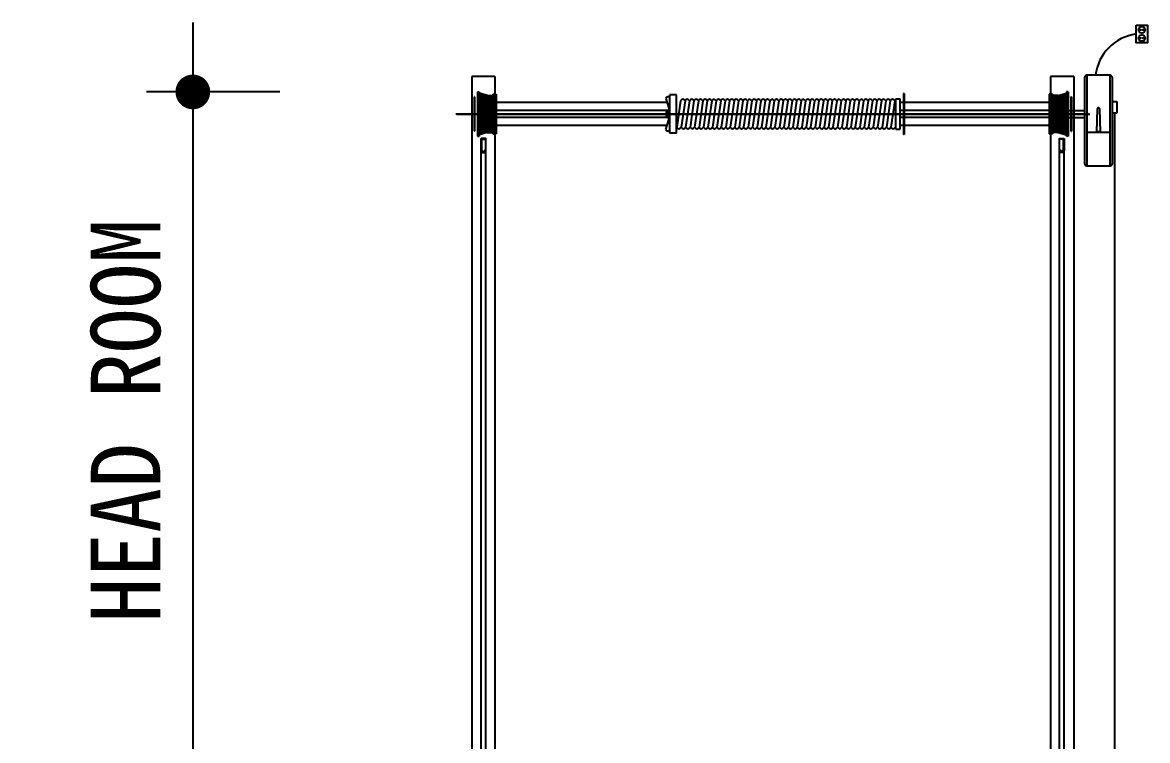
# Model space of a CAD drawing. Header units: millimetres. Extents: x 34479 to 326239, y 111570 to 168880.
# Drawn here: x 174327 to 176757, y 165154 to 166705 of the extents above; entities that cross this region are included whole.
import ezdxf

# ---------------------------------------------------------------- set-up
doc = ezdxf.new("R2010")
doc.units = ezdxf.units.MM
doc.header["$LTSCALE"] = 100
doc.header["$MEASUREMENT"] = 0
doc.header["$PDSIZE"] = -10
doc.layers.get('0').update_dxf_attribs({"linetype": 'CONTINUOUS'})
doc.layers.get('Defpoints').update_dxf_attribs({"color": 153, "linetype": 'CONTINUOUS'})
for name, color, linetype in [('A-DIMS', 7, 'CONTINUOUS'), ('OHD Frame', 2, 'CONTINUOUS'), ('OHD Track', 4, 'CONTINUOUS')]:
    doc.layers.add(name, color=color, linetype=linetype)
doc.styles.add('HY울릉도L', font='')
doc.styles.add('돋움체', font='')
doc.styles.get('HY울릉도L').set_extended_font_data('HYwulM')
doc.styles.get('돋움체').set_extended_font_data('DotumChe')
doc.dimstyles.new('CDIM', dxfattribs={"dimtxt": 3, "dimasz": 1.5, "dimexe": 2, "dimexo": 1, "dimgap": 1, "dimtad": 1, "dimdec": 0, "dimrnd": 0.5, "dimzin": 0, "dimdsep": 32, "dimlunit": 6, "dimtxsty": 'HY울릉도L', "dimblk1": '_CIDOT', "dimblk2": '_CIDOT', "dimsah": 1, "dimcen": 5.5, "dimclrd": 2, "dimclre": 2, "dimclrt": 7, "dimadec": 0, "dimazin": 0, "dimtfac": 1, "dimtdec": 0, "dimtix": 1, "dimtmove": 2, "dimatfit": 1, "dimldrblk": '_CIDOT', "dimfxl": 1, "dimtolj": 1, "dimtzin": 0, "dimlwd": -1, "dimarcsym": 0})

# ---------------------------------------------------------------- blocks, each defined once
blk = doc.blocks.new('_CIDOT')
at = {"color": 0, "linetype": 'ByBlock'}
blk.add_line((2, 0), (-1, 0), dxfattribs=at)
at = {"color": 0, "linetype": 'ByBlock', "const_width": 0.5}
blk.add_lwpolyline([(-0.25, 0, 1), (0.25, 0, 1)], format="xyb", close=True, dxfattribs=at)
blk = doc.blocks.new('*D209')
at = {"layer": 'A-DIMS', "lineweight": -2, "transparency": 16777216}
for p, q in [((174882.9, 166555.3), (174595.2, 166555.3)), ((174882.9, 164970.1), (174595.2, 164970.1))]:
    blk.add_line(p, q, dxfattribs=at)
at = {"layer": 'A-DIMS', "transparency": 16777216}
blk.add_line((174695.2, 166480.3), (174695.2, 165045.1), dxfattribs=at)
at = {"layer": 'Defpoints', "color": 0, "transparency": 16777216}
for p in [(174932.9, 166555.3, -289.5), (174695.2, 164970.1), (174932.9, 164970.1, -289.5)]:
    blk.add_point(p, dxfattribs=at)
at = {"layer": 'A-DIMS', "transparency": 16777216, "xscale": 75, "yscale": 75, "zscale": 75}
for p, rotation in [((174695.2, 166555.3), 90), ((174695.2, 164970.1), 270)]:
    blk.add_blockref('_CIDOT', p, dxfattribs=dict(at, rotation=rotation))
at = {"layer": 'A-DIMS', "color": 3, "transparency": 16777216, "insert": (174551, 165845.2), "char_height": 150, "attachment_point": 5, "rotation": 90, "style": '돋움체'}
blk.add_mtext('\\A1;HEAD ROOM', dxfattribs=at)

msp = doc.modelspace()

# ---------------------------------------------------------------- linework, layer by layer
at = {"color": 0}
for p, q in [((176621.32, 166586.15, 0), (176621.32, 166400.65, 0)), ((176676.32, 166591.15, 0), (176626.32, 166591.15, 0)), ((176626.32, 166591.15, 0), (176626.32, 166395.65, 0)), ((176676.32, 166395.65, 0), (176676.32, 166591.15, 0)), ((176681.32, 166400.65, 0), (176681.32, 166586.15, 0)), ((176681.32, 166534.75, 0), (176691.32, 166534.75, 0)), ((176691.32, 166534.75, 0), (176691.32, 166509.75, 0)), ((176647.57, 166468.65, 0), (176649.07, 166518.65, 0)), ((176653.57, 166518.65, 0), (176655.07, 166468.65, 0)), ((176691.32, 166509.75, 0), (176681.32, 166509.75, 0)), ((176686.32, 166509.75, 0), (176686.32, 164327.56, 0)), ((176626.32, 166468.65, 0), (176676.32, 166468.65, 0)), ((176650.07, 166468.65, 0), (176650.07, 166470.08, 0)), ((176650.07, 166470.08, 0), (176652.57, 166470.08, 0)), ((176652.57, 166468.65, 0), (176652.57, 166470.08, 0)), ((176626.32, 166395.65, 0), (176676.32, 166395.65, 0))]:
    msp.add_line(p, q, dxfattribs=at)
at = {"color": 1, "linetype": 'Continuous'}
for p, q in [((175309.83, 166555.25, 0), (175309.83, 166459.92, 0)), ((175313.33, 166555.25, 0), (175313.33, 166459.92, 0)), ((176582.3, 166555.25, 0), (176582.3, 166459.92, 0)), ((176585.8, 166555.25, 0), (176585.8, 166459.92, 0)), ((175331.08, 166547.84, 0), (175313.33, 166552.25, 0)), ((175331.08, 166547.84, 0), (175331.08, 166467.34, 0)), ((175343.49, 166550.38, 0), (175343.49, 166464.79, 0)), ((175346.99, 166550.38, 0), (175346.99, 166464.79, 0)), ((175350.49, 166550.38, 0), (175350.49, 166464.79, 0)), ((176545.14, 166550.38, 0), (176545.14, 166464.79, 0)), ((176548.64, 166550.38, 0), (176548.64, 166464.79, 0)), ((176552.14, 166550.38, 0), (176552.14, 166464.79, 0)), ((176564.55, 166547.84, 0), (176582.3, 166552.25, 0)), ((176564.55, 166547.84, 0), (176564.55, 166467.34, 0)), ((175331.08, 166467.34, 0), (175313.33, 166462.92, 0)), ((176564.55, 166467.34, 0), (176582.3, 166462.92, 0))]:
    msp.add_line(p, q, dxfattribs=at)
at = {"color": 1}
for p, q in [((175309.83, 166555.25, 0), (175313.33, 166555.25, 0)), ((176585.8, 166555.25, 0), (176582.3, 166555.25, 0)), ((175331.08, 166547.84, 0), (175343.49, 166547.84, 0)), ((175343.49, 166550.38, 0), (175350.49, 166550.38, 0)), ((176552.14, 166550.38, 0), (176545.14, 166550.38, 0)), ((176564.55, 166547.84, 0), (176552.14, 166547.84, 0)), ((175309.83, 166459.92, 0), (175313.33, 166459.92, 0)), ((175331.08, 166467.34, 0), (175343.49, 166467.34, 0)), ((175343.49, 166464.79, 0), (175350.49, 166464.79, 0)), ((176552.14, 166464.79, 0), (176545.14, 166464.79, 0)), ((176564.55, 166467.34, 0), (176552.14, 166467.34, 0)), ((176585.8, 166459.92, 0), (176582.3, 166459.92, 0))]:
    msp.add_line(p, q, dxfattribs=at)
for p, q in [((175302.73, 166544.67, 0), (175302.73, 166470.5, 0)), ((175303.85, 166544.67, 0), (175302.73, 166544.67, 0)), ((175303.85, 166544.67, 0), (175303.85, 166470.5, 0)), ((175719.5, 166532.59, 0), (175347.81, 166532.59, 0)), ((176230.36, 166532.59, 0), (176223.25, 166532.59, 0)), ((176230.36, 166552.08), (176230.36, 166463.08)), ((176231.71, 166552.08), (176230.36, 166552.08)), ((176231.71, 166552.08), (176231.71, 166463.08)), ((176547.81, 166532.59, 0), (176231.71, 166532.59, 0)), ((176591.78, 166544.67, 0), (176591.78, 166470.5, 0)), ((176591.78, 166544.67, 0), (176592.9, 166544.67, 0)), ((176592.9, 166544.67, 0), (176592.9, 166470.5, 0)), ((175719.51, 166482.59, 0), (175347.81, 166482.59, 0)), ((176230.36, 166482.59, 0), (176223.25, 166482.59, 0)), ((176547.81, 166482.59, 0), (176231.71, 166482.59, 0)), ((175303.85, 166470.5, 0), (175302.73, 166470.5, 0)), ((176231.71, 166463.08), (176230.36, 166463.08)), ((176591.78, 166470.5, 0), (176592.9, 166470.5, 0))]:
    msp.add_line(p, q)
at = {"color": 8, "linetype": 'Continuous'}
for p, q in [((175317.08, 166551.32, 0), (175317.08, 166463.85, 0)), ((175320.58, 166550.45, 0), (175320.58, 166464.72, 0)), ((175324.08, 166549.58, 0), (175324.08, 166465.59, 0)), ((175327.58, 166548.71, 0), (175327.58, 166466.46, 0)), ((175333.36, 166547.84, 0), (175333.36, 166467.34, 0)), ((175335.81, 166547.84, 0), (175335.81, 166467.34, 0)), ((175338.26, 166547.84, 0), (175338.26, 166467.34, 0)), ((175340.71, 166547.84, 0), (175340.71, 166467.34, 0)), ((176554.92, 166547.84, 0), (176554.92, 166467.34, 0)), ((176557.37, 166547.84, 0), (176557.37, 166467.34, 0)), ((176559.82, 166547.84, 0), (176559.82, 166467.34, 0)), ((176562.27, 166547.84, 0), (176562.27, 166467.34, 0)), ((176568.05, 166548.71, 0), (176568.05, 166466.46, 0)), ((176571.55, 166549.58, 0), (176571.55, 166465.59, 0)), ((176575.05, 166550.45, 0), (176575.05, 166464.72, 0)), ((176578.55, 166551.32, 0), (176578.55, 166463.85, 0))]:
    msp.add_line(p, q, dxfattribs=at)
at = {"color": 3}
for p, q in [((175716.98, 166540.78), (175723.42, 166519.86)), ((175725.85, 166544.77), (175720.96, 166544.77)), ((175725.85, 166466.1), (175725.85, 166549.07)), ((175739.85, 166549.07), (175725.85, 166549.07)), ((175739.85, 166466.1), (175739.85, 166549.07)), ((175748.67, 166536.33), (175740.39, 166478.83)), ((175758.3, 166536.33), (175750.03, 166478.83)), ((175767.94, 166536.33), (175759.66, 166478.83)), ((175777.57, 166536.33), (175769.3, 166478.83)), ((175787.21, 166536.33), (175778.93, 166478.83)), ((175796.84, 166536.33), (175788.57, 166478.83)), ((175806.48, 166536.33), (175798.2, 166478.83)), ((175816.11, 166536.33), (175807.83, 166478.83)), ((175825.75, 166536.33), (175817.47, 166478.83)), ((175835.38, 166536.33), (175827.1, 166478.83)), ((175845.01, 166536.33), (175836.74, 166478.83)), ((175854.65, 166536.33), (175846.37, 166478.83)), ((175864.28, 166536.33), (175856.01, 166478.83)), ((175873.92, 166536.33), (175865.64, 166478.83)), ((175883.55, 166536.33), (175875.28, 166478.83)), ((175893.19, 166536.33), (175884.91, 166478.83)), ((175902.82, 166536.33), (175894.54, 166478.83)), ((175912.46, 166536.33), (175904.18, 166478.83)), ((175922.09, 166536.33), (175913.81, 166478.83)), ((175931.73, 166536.33), (175923.45, 166478.83)), ((175941.36, 166536.33), (175933.08, 166478.83)), ((175950.99, 166536.33), (175942.72, 166478.83)), ((175960.63, 166536.33), (175952.35, 166478.83)), ((175970.52, 166536.33), (175962.25, 166478.83)), ((175980.16, 166536.33), (175971.88, 166478.83)), ((175989.79, 166536.33), (175981.51, 166478.83)), ((175999.43, 166536.33), (175991.15, 166478.83)), ((176009.06, 166536.33), (176000.78, 166478.83)), ((176018.69, 166536.33), (176010.42, 166478.83)), ((176028.33, 166536.33), (176020.05, 166478.83)), ((176037.96, 166536.33), (176029.69, 166478.83)), ((176047.6, 166536.33), (176039.32, 166478.83)), ((176057.23, 166536.33), (176048.96, 166478.83)), ((176066.87, 166536.33), (176058.59, 166478.83)), ((176076.5, 166536.33), (176068.22, 166478.83)), ((176086.14, 166536.33), (176077.86, 166478.83)), ((176095.77, 166536.33), (176087.49, 166478.83)), ((176105.41, 166536.33), (176097.13, 166478.83)), ((176115.04, 166536.33), (176106.76, 166478.83)), ((176124.67, 166536.33), (176116.4, 166478.83)), ((176134.31, 166536.33), (176126.03, 166478.83)), ((176143.94, 166536.33), (176135.67, 166478.83)), ((176153.58, 166536.33), (176145.3, 166478.83)), ((176163.21, 166536.33), (176154.93, 166478.83)), ((176172.85, 166536.33), (176164.57, 166478.83)), ((176182.48, 166536.33), (176174.2, 166478.83)), ((176192.12, 166536.33), (176183.84, 166478.83)), ((176201.75, 166536.33), (176193.47, 166478.83)), ((176211.38, 166536.33), (176203.11, 166478.83)), ((176213.52, 166474.54), (176213.52, 166540.62)), ((176213.52, 166540.62), (176223.25, 166540.62)), ((176223.25, 166474.54), (176223.25, 166540.62)), ((175723.42, 166519.86), (175723.42, 166516.11)), ((175716.98, 166474.38), (175723.42, 166495.3)), ((175723.42, 166495.3), (175723.42, 166499.05)), ((175725.85, 166470.39), (175720.96, 166470.39)), ((175739.85, 166466.1), (175725.85, 166466.1)), ((176213.52, 166474.54), (176223.25, 166474.54))]:
    msp.add_line(p, q, dxfattribs=at)
at = {"color": 8}
for p, q in [((176629.98, 166507.59, 0), (175263.08, 166507.59, 0)), ((175265.65, 166507.59, 0), (176632.55, 166507.59, 0))]:
    msp.add_line(p, q, dxfattribs=at)
at = {"color": 2}
for p, q in [((175721.38, 166515.24, 0), (175347.81, 166515.24, 0)), ((176230.36, 166515.24, 0), (176223.25, 166515.24, 0)), ((176547.81, 166515.24, 0), (176231.71, 166515.24, 0)), ((176585.8, 166515.24, 0), (176591.78, 166515.24, 0)), ((176592.9, 166515.24, 0), (176621.32, 166515.24, 0)), ((175721.37, 166499.93, 0), (175347.81, 166499.93, 0)), ((176230.36, 166499.93, 0), (176223.25, 166499.93, 0)), ((176547.81, 166499.93, 0), (176231.71, 166499.93, 0)), ((176585.8, 166499.93, 0), (176591.78, 166499.93, 0)), ((176592.9, 166499.93, 0), (176621.32, 166499.93, 0))]:
    msp.add_line(p, q, dxfattribs=at)
at = {"color": 1, "elevation": 0}
msp.add_lwpolyline([(176732.87, 166699.69), (176757.27, 166699.69), (176757.27, 166661.27), (176732.87, 166661.27)], close=True, dxfattribs=at)
at = {"color": 1}
for centre, radius in [((176745.07, 166689.39, 0), 6.98), ((176745.07, 166671.58, 0), 6.98), ((176742.41, 166689.42, 0), 0.636), ((176747.73, 166689.42, 0), 0.636), ((176742.41, 166671.61, 0), 0.636), ((176747.73, 166671.61, 0), 0.636)]:
    msp.add_circle(centre, radius, dxfattribs=at)
at = {"color": 3}
msp.add_circle((175721.92, 166507.58), 3.9, dxfattribs=at)
at = {"color": 1}
msp.add_arc((176746.95, 166578.55, 0), 102.9, 97.8663, 172.96485, dxfattribs=at)
at = {"color": 0}
for centre, radius, start, end in [((176626.32, 166586.15, 0), 5, 90, 180), ((176676.32, 166586.15, 0), 5, 0, 90), ((176651.34, 166518.72, 0), 2.23, 358.28164, 181.71836), ((176626.32, 166400.65, 0), 5, 180, 270), ((176676.32, 166400.65, 0), 5, 270, 0)]:
    msp.add_arc(centre, radius, start, end, dxfattribs=at)
at = {"color": 3}
for centre, radius, start, end in [((175721.41, 166540.34), 4.45, 95.75821, 174.36248), ((175753.49, 166533.93), 5.38, 26.49712, 153.50288), ((175763.12, 166533.93), 5.38, 26.49712, 153.50288), ((175772.76, 166533.93), 5.38, 26.49712, 153.50288), ((175782.39, 166533.93), 5.38, 26.49712, 153.50288), ((175792.03, 166533.93), 5.38, 26.49712, 153.50288), ((175801.66, 166533.93), 5.38, 26.49712, 153.50288), ((175811.29, 166533.93), 5.38, 26.49712, 153.50288), ((175820.93, 166533.93), 5.38, 26.49712, 153.50288), ((175830.56, 166533.93), 5.38, 26.49712, 153.50288), ((175840.2, 166533.93), 5.38, 26.49712, 153.50288), ((175849.83, 166533.93), 5.38, 26.49712, 153.50288), ((175859.47, 166533.93), 5.38, 26.49712, 153.50288), ((175869.1, 166533.93), 5.38, 26.49712, 153.50288), ((175878.74, 166533.93), 5.38, 26.49712, 153.50288), ((175888.37, 166533.93), 5.38, 26.49712, 153.50288), ((175898, 166533.93), 5.38, 26.49712, 153.50288), ((175907.64, 166533.93), 5.38, 26.49712, 153.50288), ((175917.27, 166533.93), 5.38, 26.49712, 153.50288), ((175926.91, 166533.93), 5.38, 26.49712, 153.50288), ((175936.54, 166533.93), 5.38, 26.49712, 153.50288), ((175946.18, 166533.93), 5.38, 26.49712, 153.50288), ((175955.81, 166533.93), 5.38, 26.49712, 153.50288), ((175965.71, 166533.93), 5.38, 26.49712, 153.50288), ((175975.34, 166533.93), 5.38, 26.49712, 153.50288), ((175984.97, 166533.93), 5.38, 26.49712, 153.50288), ((175994.61, 166533.93), 5.38, 26.49712, 153.50288), ((176004.24, 166533.93), 5.38, 26.49712, 153.50288), ((176013.88, 166533.93), 5.38, 26.49712, 153.50288), ((176023.51, 166533.93), 5.38, 26.49712, 153.50288), ((176033.15, 166533.93), 5.38, 26.49712, 153.50288), ((176042.78, 166533.93), 5.38, 26.49712, 153.50288), ((176052.42, 166533.93), 5.38, 26.49712, 153.50288), ((176062.05, 166533.93), 5.38, 26.49712, 153.50288), ((176071.68, 166533.93), 5.38, 26.49712, 153.50288), ((176081.32, 166533.93), 5.38, 26.49712, 153.50288), ((176090.95, 166533.93), 5.38, 26.49712, 153.50288), ((176100.59, 166533.93), 5.38, 26.49712, 153.50288), ((176110.22, 166533.93), 5.38, 26.49712, 153.50288), ((176119.86, 166533.93), 5.38, 26.49712, 153.50288), ((176129.49, 166533.93), 5.38, 26.49712, 153.50288), ((176139.13, 166533.93), 5.38, 26.49712, 153.50288), ((176148.76, 166533.93), 5.38, 26.49712, 153.50288), ((176158.39, 166533.93), 5.38, 26.49712, 153.50288), ((176168.03, 166533.93), 5.38, 26.49712, 153.50288), ((176177.66, 166533.93), 5.38, 26.49712, 153.50288), ((176187.3, 166533.93), 5.38, 26.49712, 153.50288), ((176196.93, 166533.93), 5.38, 26.49712, 153.50288), ((176206.57, 166533.93), 5.38, 26.49712, 153.50288), ((175725.85, 166507.58), 8.87, 90, 270), ((175721.41, 166474.82), 4.45, 185.63752, 264.24179), ((175745.21, 166481.23), 5.38, 206.49712, 333.50288), ((175754.85, 166481.23), 5.38, 206.49712, 333.50288), ((175764.48, 166481.23), 5.38, 206.49712, 333.50288), ((175774.11, 166481.23), 5.38, 206.49712, 333.50288), ((175783.75, 166481.23), 5.38, 206.49712, 333.50288), ((175793.38, 166481.23), 5.38, 206.49712, 333.50288), ((175803.02, 166481.23), 5.38, 206.49712, 333.50288), ((175812.65, 166481.23), 5.38, 206.49712, 333.50288), ((175822.29, 166481.23), 5.38, 206.49712, 333.50288), ((175831.92, 166481.23), 5.38, 206.49712, 333.50288), ((175841.56, 166481.23), 5.38, 206.49712, 333.50288), ((175851.19, 166481.23), 5.38, 206.49712, 333.50288), ((175860.82, 166481.23), 5.38, 206.49712, 333.50288), ((175870.46, 166481.23), 5.38, 206.49712, 333.50288), ((175880.09, 166481.23), 5.38, 206.49712, 333.50288), ((175889.73, 166481.23), 5.38, 206.49712, 333.50288), ((175899.36, 166481.23), 5.38, 206.49712, 333.50288), ((175909, 166481.23), 5.38, 206.49712, 333.50288), ((175918.63, 166481.23), 5.38, 206.49712, 333.50288), ((175928.27, 166481.23), 5.38, 206.49712, 333.50288), ((175937.9, 166481.23), 5.38, 206.49712, 333.50288), ((175947.53, 166481.23), 5.38, 206.49712, 333.50288), ((175957.43, 166481.23), 5.38, 206.49712, 333.50288), ((175967.06, 166481.23), 5.38, 206.49712, 333.50288), ((175976.7, 166481.23), 5.38, 206.49712, 333.50288), ((175986.33, 166481.23), 5.38, 206.49712, 333.50288), ((175995.97, 166481.23), 5.38, 206.49712, 333.50288), ((176005.6, 166481.23), 5.38, 206.49712, 333.50288), ((176015.24, 166481.23), 5.38, 206.49712, 333.50288), ((176024.87, 166481.23), 5.38, 206.49712, 333.50288), ((176034.5, 166481.23), 5.38, 206.49712, 333.50288), ((176044.14, 166481.23), 5.38, 206.49712, 333.50288), ((176053.77, 166481.23), 5.38, 206.49712, 333.50288), ((176063.41, 166481.23), 5.38, 206.49712, 333.50288), ((176073.04, 166481.23), 5.38, 206.49712, 333.50288), ((176082.68, 166481.23), 5.38, 206.49712, 333.50288), ((176092.31, 166481.23), 5.38, 206.49712, 333.50288), ((176101.95, 166481.23), 5.38, 206.49712, 333.50288), ((176111.58, 166481.23), 5.38, 206.49712, 333.50288), ((176121.21, 166481.23), 5.38, 206.49712, 333.50288), ((176130.85, 166481.23), 5.38, 206.49712, 333.50288), ((176140.48, 166481.23), 5.38, 206.49712, 333.50288), ((176150.12, 166481.23), 5.38, 206.49712, 333.50288), ((176159.75, 166481.23), 5.38, 206.49712, 333.50288), ((176169.39, 166481.23), 5.38, 206.49712, 333.50288), ((176179.02, 166481.23), 5.38, 206.49712, 333.50288), ((176188.66, 166481.23), 5.38, 206.49712, 333.50288), ((176198.29, 166481.23), 5.38, 206.49712, 333.50288), ((176207.92, 166481.23), 5.38, 206.49712, 333.50288)]:
    msp.add_arc(centre, radius, start, end, dxfattribs=at)
at = {"layer": 'OHD Frame'}
for p, q in [((175297.81, 166588.84, 0), (175297.81, 163432.59, 0)), ((175347.81, 166588.84, 0), (175347.81, 164970.09, 0)), ((176547.81, 166588.84, 0), (176547.81, 164970.09, 0)), ((176597.81, 166588.84, 0), (176547.81, 166588.84, 0)), ((176597.81, 166588.84, 0), (176597.81, 163432.59, 0))]:
    msp.add_line(p, q, dxfattribs=at)
at = {"layer": 'OHD Frame', "ltscale": 100}
msp.add_line((175347.81, 166588.84, 0), (175297.81, 166588.84, 0), dxfattribs=at)
at = {"layer": 'OHD Track'}
for p, q in [((175318.16, 163432.59, 0), (175318.16, 166454.5, 0)), ((175328.16, 163432.59, 0), (175328.16, 166454.5, 0)), ((176567.46, 163432.59, 0), (176567.46, 166454.5, 0)), ((176577.46, 163432.59, 0), (176577.46, 166454.5, 0))]:
    msp.add_line(p, q, dxfattribs=at)
at = {"layer": 'OHD Track', "color": 1, "elevation": 0}
for points in [[(175318.16, 166454.5), (175318.16, 166429.5), (175320.66, 166424.5), (175325.66, 166424.5), (175328.16, 166429.5), (175326.38, 166429.5), (175324.68, 166426.1), (175321.65, 166426.1), (175319.76, 166429.88), (175319.76, 166452.9), (175328.16, 166452.9), (175328.16, 166454.5)], [(176577.46, 166454.5), (176577.46, 166429.5), (176574.96, 166424.5), (176569.96, 166424.5), (176567.46, 166429.5), (176569.25, 166429.5), (176570.95, 166426.1), (176573.98, 166426.1), (176575.86, 166429.88), (176575.86, 166452.9), (176567.46, 166452.9), (176567.46, 166454.5)]]:
    msp.add_lwpolyline(points, close=True, dxfattribs=at)

# ---------------------------------------------------------------- dimensions: what is measured, and where the dimension line sits
at = {"layer": 'A-DIMS'}
dim = msp.add_linear_dim(base=(174695.15, 164970.09, 16.14), p1=(174932.94, 166555.25, -273.39), p2=(174932.94, 164970.09, -273.39), angle=90, text='HEAD ROOM', dimstyle='CDIM', override={"dimscale": 50, "dimtxsty": '돋움체', "dimclrd": 256, "dimclre": 256, "dimclrt": 3}, dxfattribs=at)
dim.commit()
dim.dimension.update_dxf_attribs({"geometry": '*D209', "text_midpoint": (174550.95, 165845.17, 16.14), "dimtype": 160})

doc.saveas('drawing.dxf')
